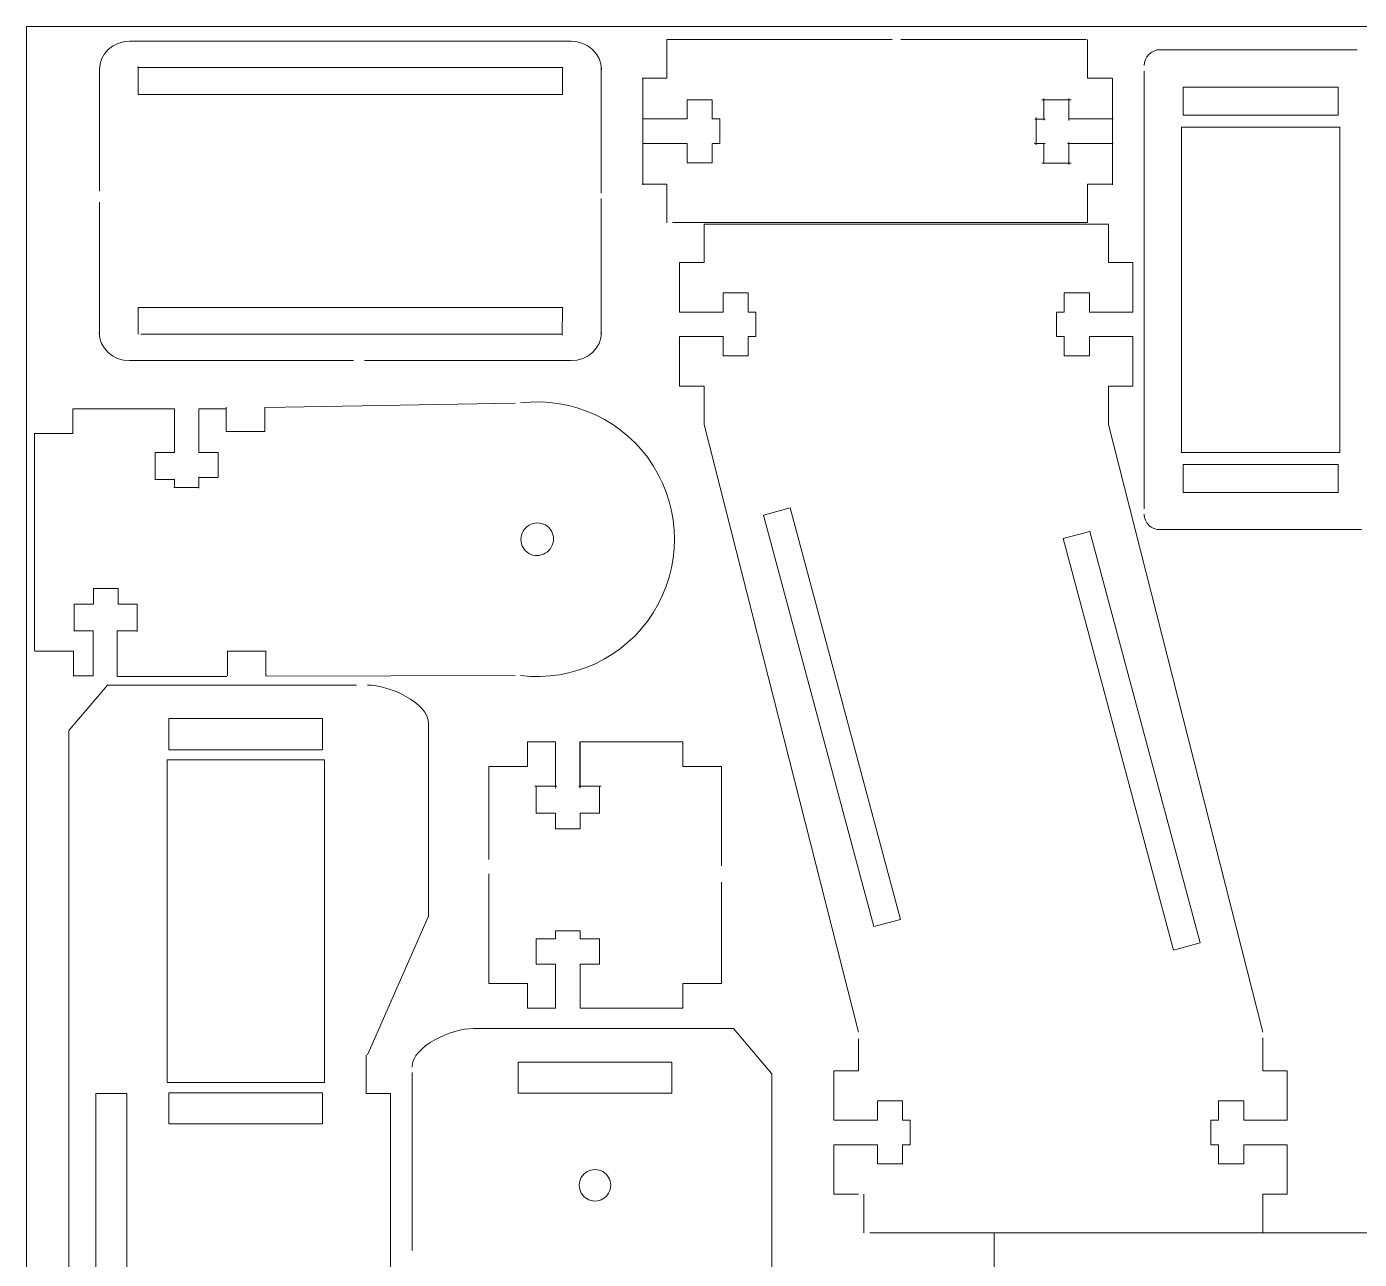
# Model space of a CAD drawing. Header units: centimetres. Extents: x -14.4 to 14.4, y -14.4 to 14.4.
# Drawn here: x -14.45 to 2.64, y -1.36 to 14.45 of the extents above; entities that cross this region are included whole.
import ezdxf

# ---------------------------------------------------------------- set-up
doc = ezdxf.new("R2010")
doc.units = ezdxf.units.CM
doc.header["$MEASUREMENT"] = 0
doc.layers.add('Ebene 1', color=7, linetype='Continuous')

msp = doc.modelspace()

# ---------------------------------------------------------------- linework, layer by layer
at = {"layer": 'Ebene 1', "lineweight": 9}
for points in [[(14.44708, 14.44997), (14.44708, 14.44997), (-14.44708, 14.44997), (-14.44708, 14.44997)], [(-14.44708, 14.44997), (-14.44708, 14.44997), (-14.44708, -14.44997), (-14.44708, -14.44997)], [(-13.12925, 14.26203), (-13.34432, 14.26203), (-13.5145, 14.10006), (-13.5145, 13.89934)], [(-7.46816, 14.26203), (-7.46816, 14.26203), (-13.12925, 14.26203), (-13.12925, 14.26203)], [(-7.07998, 13.89977), (-7.07998, 14.10046), (-7.25312, 14.26203), (-7.46816, 14.26203)], [(-6.24278, 14.28444), (-6.24278, 14.28444), (-3.35284, 14.28444), (-3.35284, 14.28444)], [(-6.24278, 13.78976), (-6.24278, 13.78976), (-6.24278, 14.28444), (-6.24278, 14.28444)], [(-3.24165, 14.28608), (-3.24165, 14.28608), (-0.86599, 14.28608), (-0.86599, 14.28608)], [(-0.84848, 14.28444), (-0.84848, 14.28444), (-0.84848, 13.78976), (-0.84848, 13.78976)], [(-0.12173, 13.95117), (-0.12173, 14.06134), (-0.03244, 14.15062), (0.07767, 14.15062)], [(0.04155, 14.15062), (0.04155, 14.15062), (2.60792, 14.15327), (2.60792, 14.15327)], [(-13.51357, 12.33986), (-13.51357, 12.33986), (-13.51357, 13.92413), (-13.51357, 13.92413)], [(-13.02563, 13.92413), (-13.02563, 13.92413), (-7.57894, 13.92413), (-7.57894, 13.92413)], [(-13.0182, 13.94042), (-13.0182, 13.94042), (-13.0182, 13.57897), (-13.0182, 13.57897)], [(-7.5792, 13.57897), (-7.5792, 13.57897), (-7.5792, 13.92413), (-7.5792, 13.92413)], [(-7.08383, 13.92413), (-7.08383, 13.92413), (-7.08383, 12.31615), (-7.08383, 12.31615)], [(-0.12173, 8.26426), (-0.12173, 8.26426), (-0.12173, 13.88081), (-0.12173, 13.88081)], [(-6.57033, 13.75654), (-6.57033, 13.75654), (-6.57033, 13.75654), (-6.57033, 13.75654)], [(-6.57033, 13.75654), (-6.57033, 13.75654), (-6.57033, 13.75654), (-6.57033, 13.75654)], [(-6.55686, 13.78976), (-6.55686, 13.78976), (-6.24278, 13.78976), (-6.24278, 13.78976)], [(-6.55033, 12.42275), (-6.55033, 12.42275), (-6.55033, 13.78976), (-6.55033, 13.78976)], [(-0.84848, 13.78976), (-0.84848, 13.78976), (-0.5344, 13.78976), (-0.5344, 13.78976)], [(-0.5279, 13.78976), (-0.5279, 13.78976), (-0.5279, 12.42275), (-0.5279, 12.42275)], [(2.36411, 13.67226), (2.36411, 13.67226), (0.37772, 13.67226), (0.37772, 13.67226)], [(0.37772, 13.67226), (0.37772, 13.67226), (0.37772, 13.31511), (0.37772, 13.31511)], [(2.36411, 13.31511), (2.36411, 13.31511), (2.36411, 13.67226), (2.36411, 13.67226)], [(-13.0182, 13.57897), (-13.0182, 13.57897), (-7.5792, 13.57897), (-7.5792, 13.57897)], [(-5.98157, 13.26606), (-5.98157, 13.26606), (-5.98157, 13.51339), (-5.98157, 13.51339)], [(-5.98157, 13.51339), (-5.98157, 13.51339), (-5.66009, 13.51339), (-5.66009, 13.51339)], [(-5.66009, 13.51339), (-5.66009, 13.51339), (-5.66009, 13.26606), (-5.66009, 13.26606)], [(-1.05894, 13.51288), (-1.05894, 13.51288), (-1.43322, 13.51288), (-1.43322, 13.51288)], [(-1.40819, 13.52955), (-1.40819, 13.52955), (-1.40819, 13.25149), (-1.40819, 13.25149)], [(-1.08621, 13.24731), (-1.08621, 13.24731), (-1.08621, 13.53009), (-1.08621, 13.53009)], [(-6.54938, 13.26606), (-6.54938, 13.26606), (-5.98157, 13.26606), (-5.98157, 13.26606)], [(-5.66009, 13.26606), (-5.66009, 13.26606), (-5.56118, 13.26606), (-5.56118, 13.26606)], [(-5.56118, 13.26606), (-5.56118, 13.26606), (-5.56118, 12.95192), (-5.56118, 12.95192)], [(-1.39259, 13.265), (-1.39259, 13.265), (-1.52327, 13.265), (-1.52327, 13.265)], [(-1.50767, 13.28273), (-1.50767, 13.28273), (-1.50767, 12.93476), (-1.50767, 12.93476)], [(-0.5184, 13.26606), (-0.5184, 13.26606), (-1.08621, 13.26606), (-1.08621, 13.26606)], [(2.38728, 13.16036), (2.38728, 13.16036), (0.35452, 13.16036), (0.35452, 13.16036)], [(0.35452, 13.16036), (0.35452, 13.16036), (0.35452, 8.98971), (0.35452, 8.98971)], [(0.37772, 13.31511), (0.37772, 13.31511), (2.36411, 13.31511), (2.36411, 13.31511)], [(2.38728, 8.98971), (2.38728, 8.98971), (2.38728, 13.16036), (2.38728, 13.16036)], [(-5.98157, 12.95192), (-5.98157, 12.95192), (-6.54938, 12.95192), (-6.54938, 12.95192)], [(-5.98157, 12.70458), (-5.98157, 12.70458), (-5.98157, 12.95192), (-5.98157, 12.95192)], [(-5.56118, 12.95192), (-5.56118, 12.95192), (-5.66009, 12.95192), (-5.66009, 12.95192)], [(-5.66009, 12.95192), (-5.66009, 12.95192), (-5.66009, 12.70458), (-5.66009, 12.70458)], [(-1.52638, 12.95192), (-1.52638, 12.95192), (-1.39207, 12.94928), (-1.39207, 12.94928)], [(-1.4077, 12.95192), (-1.4077, 12.95192), (-1.4077, 12.70458), (-1.4077, 12.70458)], [(-1.10337, 12.95192), (-1.10337, 12.95192), (-0.5184, 12.95192), (-0.5184, 12.95192)], [(-1.08671, 12.6822), (-1.08671, 12.6822), (-1.08671, 12.96703), (-1.08671, 12.96703)], [(-5.66009, 12.70458), (-5.66009, 12.70458), (-5.98157, 12.70458), (-5.98157, 12.70458)], [(-1.43337, 12.69936), (-1.43337, 12.69936), (-1.05912, 12.69936), (-1.05912, 12.69936)], [(-6.24278, 12.42823), (-6.24278, 12.42823), (-6.55686, 12.42823), (-6.55686, 12.42823)], [(-6.24278, 11.93353), (-6.24278, 11.93353), (-6.24278, 12.42823), (-6.24278, 12.42823)], [(-0.5344, 12.42823), (-0.5344, 12.42823), (-0.84848, 12.42823), (-0.84848, 12.42823)], [(-0.84848, 12.42823), (-0.84848, 12.42823), (-0.84848, 11.93353), (-0.84848, 11.93353)], [(-13.51357, 10.50452), (-13.51357, 10.50452), (-13.51357, 12.19913), (-13.51357, 12.19913)], [(-7.08383, 12.24577), (-7.08383, 12.24577), (-7.08383, 10.50452), (-7.08383, 10.50452)], [(-0.84848, 11.93814), (-0.84848, 11.93814), (-6.16926, 11.93814), (-6.16926, 11.93814)], [(-5.76384, 11.42337), (-5.76384, 11.42337), (-5.76384, 11.9181), (-5.76384, 11.9181)], [(-5.76384, 11.9181), (-5.76384, 11.9181), (-0.58066, 11.9181), (-0.58066, 11.9181)], [(-0.58066, 11.9181), (-0.58066, 11.9181), (-0.58066, 11.42337), (-0.58066, 11.42337)], [(-6.07789, 10.78901), (-6.07789, 10.78901), (-6.07789, 11.42337), (-6.07789, 11.42337)], [(-6.07789, 11.42337), (-6.07789, 11.42337), (-5.76384, 11.42337), (-5.76384, 11.42337)], [(-0.58066, 11.42337), (-0.58066, 11.42337), (-0.26661, 11.42337), (-0.26661, 11.42337)], [(-0.26661, 11.42337), (-0.26661, 11.42337), (-0.26661, 10.78901), (-0.26661, 10.78901)], [(-5.19791, 11.03633), (-5.19791, 11.03633), (-5.51939, 11.03633), (-5.51939, 11.03633)], [(-5.51939, 11.03633), (-5.51939, 11.03633), (-5.51939, 10.78901), (-5.51939, 10.78901)], [(-5.19791, 10.78901), (-5.19791, 10.78901), (-5.19791, 11.03633), (-5.19791, 11.03633)], [(-0.82508, 11.03633), (-0.82508, 11.03633), (-1.14656, 11.03633), (-1.14656, 11.03633)], [(-1.14656, 11.03633), (-1.14656, 11.03633), (-1.14656, 10.78901), (-1.14656, 10.78901)], [(-0.82508, 10.78901), (-0.82508, 10.78901), (-0.82508, 11.03633), (-0.82508, 11.03633)], [(-13.0182, 10.84972), (-13.0182, 10.84972), (-13.0182, 10.50452), (-13.0182, 10.50452)], [(-7.5792, 10.84972), (-7.5792, 10.84972), (-13.0182, 10.84972), (-13.0182, 10.84972)], [(-7.58395, 10.49158), (-7.58395, 10.49158), (-7.57919, 10.84972), (-7.57919, 10.84972)], [(-5.51939, 10.78901), (-5.51939, 10.78901), (-6.07789, 10.78901), (-6.07789, 10.78901)], [(-5.09899, 10.78901), (-5.09899, 10.78901), (-5.19791, 10.78901), (-5.19791, 10.78901)], [(-5.09899, 10.47486), (-5.09899, 10.47486), (-5.09899, 10.78901), (-5.09899, 10.78901)], [(-1.14656, 10.78901), (-1.14656, 10.78901), (-1.2455, 10.78901), (-1.2455, 10.78901)], [(-1.2455, 10.78901), (-1.2455, 10.78901), (-1.2455, 10.47486), (-1.2455, 10.47486)], [(-0.26661, 10.78901), (-0.26661, 10.78901), (-0.82508, 10.78901), (-0.82508, 10.78901)], [(-13.51743, 10.52893), (-13.51743, 10.32822), (-13.34432, 10.16665), (-13.12925, 10.16665)], [(-7.57894, 10.50452), (-7.57894, 10.50452), (-12.98549, 10.50452), (-12.98549, 10.50452)], [(-7.46816, 10.16665), (-7.25312, 10.16665), (-7.07998, 10.32822), (-7.07998, 10.52893)], [(-6.07789, 9.84047), (-6.07789, 9.84047), (-6.07789, 10.47486), (-6.07789, 10.47486)], [(-6.07789, 10.47486), (-6.07789, 10.47486), (-5.51939, 10.47486), (-5.51939, 10.47486)], [(-5.51939, 10.47486), (-5.51939, 10.47486), (-5.51939, 10.22752), (-5.51939, 10.22752)], [(-5.19791, 10.22752), (-5.19791, 10.22752), (-5.19791, 10.47486), (-5.19791, 10.47486)], [(-5.19791, 10.47486), (-5.19791, 10.47486), (-5.09899, 10.47486), (-5.09899, 10.47486)], [(-1.2455, 10.47486), (-1.2455, 10.47486), (-1.14656, 10.47486), (-1.14656, 10.47486)], [(-1.14656, 10.47486), (-1.14656, 10.47486), (-1.14656, 10.22752), (-1.14656, 10.22752)], [(-0.82508, 10.22752), (-0.82508, 10.22752), (-0.82508, 10.47486), (-0.82508, 10.47486)], [(-0.82508, 10.47486), (-0.82508, 10.47486), (-0.26661, 10.47486), (-0.26661, 10.47486)], [(-0.26661, 10.47486), (-0.26661, 10.47486), (-0.26661, 9.84047), (-0.26661, 9.84047)], [(-13.12925, 10.16665), (-13.12925, 10.16665), (-10.25571, 10.16665), (-10.25571, 10.16665)], [(-10.11501, 10.16665), (-10.11501, 10.16665), (-7.46816, 10.16665), (-7.46816, 10.16665)], [(-5.51939, 10.22752), (-5.51939, 10.22752), (-5.19791, 10.22752), (-5.19791, 10.22752)], [(-1.14656, 10.22752), (-1.14656, 10.22752), (-0.82508, 10.22752), (-0.82508, 10.22752)], [(-5.76384, 9.84047), (-5.76384, 9.84047), (-6.07789, 9.84047), (-6.07789, 9.84047)], [(-5.76384, 9.34577), (-5.76384, 9.34577), (-5.76384, 9.84047), (-5.76384, 9.84047)], [(-0.26661, 9.84047), (-0.26661, 9.84047), (-0.58066, 9.84047), (-0.58066, 9.84047)], [(-0.58066, 9.84047), (-0.58066, 9.84047), (-0.58066, 9.34577), (-0.58066, 9.34577)], [(-11.88962, 9.57188), (-11.88962, 9.57188), (-11.88962, 9.25773), (-11.88962, 9.25773)], [(-11.39502, 9.25773), (-11.39502, 9.25773), (-11.39502, 9.57188), (-11.39502, 9.57188)], [(-11.37979, 9.56596), (-11.37979, 9.56596), (-8.18501, 9.62081), (-8.18501, 9.62081)], [(-8.11626, 9.62442), (-7.44092, 9.70702), (-6.77835, 9.3931), (-6.41456, 8.81806)], [(-13.85682, 9.23311), (-13.85682, 9.23311), (-13.85682, 9.54726), (-13.85682, 9.54726)], [(-13.85682, 9.54726), (-13.85682, 9.54726), (-12.55277, 9.54726), (-12.55277, 9.54726)], [(-12.55277, 9.54726), (-12.55277, 9.54726), (-12.55277, 8.98865), (-12.55277, 8.98865)], [(-12.23871, 8.98865), (-12.23871, 8.98865), (-12.23871, 9.54726), (-12.23871, 9.54726)], [(-12.23871, 9.54726), (-12.23871, 9.54726), (-11.88428, 9.54726), (-11.88428, 9.54726)], [(-14.35151, 9.23311), (-14.35151, 9.23311), (-13.85682, 9.23311), (-13.85682, 9.23311)], [(-14.34616, 6.44006), (-14.34616, 6.44006), (-14.34616, 9.23311), (-14.34616, 9.23311)], [(-11.88962, 9.25773), (-11.88962, 9.25773), (-11.39502, 9.25773), (-11.39502, 9.25773)], [(-3.78542, 1.55541), (-3.78542, 1.55541), (-5.76384, 9.34577), (-5.76384, 9.34577)], [(-0.58066, 9.34577), (-0.58066, 9.34577), (1.39772, 1.55541), (1.39772, 1.55541)], [(-12.80005, 8.98865), (-12.80005, 8.98865), (-12.80005, 8.63677), (-12.80005, 8.63677)], [(-12.80005, 8.98865), (-12.80005, 8.98865), (-12.55274, 8.98865), (-12.55274, 8.98865)], [(-11.99141, 8.98865), (-11.99141, 8.98865), (-12.23871, 8.98865), (-12.23871, 8.98865)], [(-11.99141, 8.6671), (-11.99141, 8.6671), (-11.99141, 8.98865), (-11.99141, 8.98865)], [(0.35452, 8.98971), (0.35452, 8.98971), (2.38728, 8.98971), (2.38728, 8.98971)], [(-6.41456, 8.81806), (-6.0507, 8.24293), (-6.0507, 7.5097), (-6.41456, 6.93466)], [(2.36411, 8.83498), (2.36411, 8.83498), (0.37772, 8.83498), (0.37772, 8.83498)], [(0.37772, 8.83498), (0.37772, 8.83498), (0.37772, 8.47781), (0.37772, 8.47781)], [(2.36411, 8.47781), (2.36411, 8.47781), (2.36411, 8.83498), (2.36411, 8.83498)], [(-12.54743, 8.64164), (-12.54743, 8.64164), (-12.79472, 8.64164), (-12.79472, 8.64164)], [(-12.55173, 8.64503), (-12.55173, 8.64503), (-12.55173, 8.54491), (-12.55173, 8.54491)], [(-12.24125, 8.53173), (-12.24125, 8.53173), (-12.24125, 8.67512), (-12.24125, 8.67512)], [(-12.23871, 8.6671), (-12.23871, 8.6671), (-11.99141, 8.6671), (-11.99141, 8.6671)], [(-12.23871, 8.6671), (-12.23871, 8.6671), (-11.99141, 8.6671), (-11.99141, 8.6671)], [(-12.55941, 8.54049), (-12.55941, 8.54049), (-12.24533, 8.54049), (-12.24533, 8.54049)], [(0.37772, 8.47781), (0.37772, 8.47781), (2.36411, 8.47781), (2.36411, 8.47781)], [(-5.00286, 8.18561), (-5.00286, 8.18561), (-4.6584, 8.27793), (-4.6584, 8.27793)], [(-4.6584, 8.27793), (-4.6584, 8.27793), (-3.24486, 3.00143), (-3.24486, 3.00143)], [(-8.00597, 8.05646), (-8.07106, 8.01828), (-8.11136, 7.94863), (-8.11184, 7.87385)], [(-7.79659, 8.05896), (-7.86121, 8.09571), (-7.94102, 8.09462), (-8.00597, 8.05632)], [(-7.69311, 7.87889), (-7.69311, 7.9538), (-7.73212, 8.02236), (-7.79659, 8.05896)], [(-3.58933, 2.90914), (-3.58933, 2.90914), (-5.00286, 8.18561), (-5.00286, 8.18561)], [(-0.06333, 8.05786), (-0.1007, 8.09525), (-0.12173, 8.14599), (-0.12173, 8.19889)], [(0.07767, 7.99944), (0.02478, 7.99944), (-0.02595, 8.02035), (-0.06333, 8.05786)], [(-8.11184, 7.87385), (-8.11184, 7.79895), (-8.07284, 7.73036), (-8.00825, 7.69375)], [(-8.11184, 7.87385), (-8.11184, 7.87385), (-8.11184, 7.87385), (-8.11184, 7.87385)], [(-8.11184, 7.87385), (-8.11184, 7.87385), (-8.11184, 7.87385), (-8.11184, 7.87385)], [(-7.79888, 7.69626), (-7.73392, 7.73443), (-7.69359, 7.80411), (-7.69311, 7.87889)], [(-1.16132, 7.88472), (-1.16132, 7.88472), (-0.81688, 7.97704), (-0.81688, 7.97704)], [(0.25222, 2.60822), (0.25222, 2.60822), (-1.16132, 7.88472), (-1.16132, 7.88472)], [(-0.81688, 7.97704), (-0.81688, 7.97704), (0.59666, 2.70054), (0.59666, 2.70054)], [(2.66414, 7.99944), (2.66414, 7.99944), (0.07767, 7.99944), (0.07767, 7.99944)], [(-8.00825, 7.69375), (-7.94378, 7.65703), (-7.86396, 7.65809), (-7.79888, 7.69639)], [(-13.27537, 7.24277), (-13.27537, 7.24277), (-13.58945, 7.24277), (-13.58945, 7.24277)], [(-13.58945, 7.24277), (-13.58945, 7.24277), (-13.58945, 7.04488), (-13.58945, 7.04488)], [(-13.27537, 7.04488), (-13.27537, 7.04488), (-13.27537, 7.24277), (-13.27537, 7.24277)], [(-13.58945, 7.04488), (-13.58945, 7.04488), (-13.83675, 7.04488), (-13.83675, 7.04488)], [(-13.83675, 7.04488), (-13.83675, 7.04488), (-13.83675, 6.70713), (-13.83675, 6.70713)], [(-13.02806, 7.04488), (-13.02806, 7.04488), (-13.27537, 7.04488), (-13.27537, 7.04488)], [(-13.02978, 7.04967), (-13.02978, 7.04967), (-13.02978, 6.69391), (-13.02978, 6.69391)], [(-6.41456, 6.93466), (-6.77835, 6.35952), (-7.44092, 6.04559), (-8.11626, 6.12823)], [(-13.59637, 6.70241), (-13.59637, 6.70241), (-13.84047, 6.70241), (-13.84047, 6.70241)], [(-13.59637, 6.13449), (-13.59637, 6.13449), (-13.59637, 6.70241), (-13.59637, 6.70241)], [(-13.02977, 6.70294), (-13.02977, 6.70294), (-13.29024, 6.70294), (-13.29024, 6.70294)], [(-13.28518, 6.70175), (-13.28518, 6.70175), (-13.28518, 6.11664), (-13.28518, 6.11664)], [(-13.84494, 6.44006), (-13.84494, 6.44006), (-14.33962, 6.44006), (-14.33962, 6.44006)], [(-13.84494, 6.12591), (-13.84494, 6.12591), (-13.84494, 6.44006), (-13.84494, 6.44006)], [(-11.37783, 6.44006), (-11.37783, 6.44006), (-11.87241, 6.44006), (-11.87241, 6.44006)], [(-11.87241, 6.44006), (-11.87241, 6.44006), (-11.87241, 6.12591), (-11.87241, 6.12591)], [(-11.38048, 6.1187), (-11.38048, 6.1187), (-11.38048, 6.43284), (-11.38048, 6.43284)], [(-13.90712, 5.4255), (-13.90712, 5.4255), (-13.41255, 6.00646), (-13.41255, 6.00646)], [(-13.58945, 6.12591), (-13.58945, 6.12591), (-13.84494, 6.12591), (-13.84494, 6.12591)], [(-13.41255, 6.00646), (-13.41255, 6.00646), (-10.21918, 6.00646), (-10.21918, 6.00646)], [(-11.88222, 6.11664), (-11.88222, 6.11664), (-13.28518, 6.11664), (-13.28518, 6.11664)], [(-8.18656, 6.12823), (-8.18656, 6.12823), (-11.37446, 6.1187), (-11.37446, 6.1187)], [(-10.07849, 6.00646), (-9.80537, 6.00646), (-9.29593, 5.78506), (-9.29593, 5.51179)], [(-12.62436, 5.17736), (-12.62436, 5.17736), (-12.62436, 5.57619), (-12.62436, 5.57619)], [(-12.62436, 5.57619), (-12.62436, 5.57619), (-10.65335, 5.57619), (-10.65335, 5.57619)], [(-10.65335, 5.57619), (-10.65335, 5.57619), (-10.65335, 5.17736), (-10.65335, 5.17736)], [(-9.29593, 5.51179), (-9.29593, 5.51179), (-9.29593, 3.04414), (-9.29593, 3.04414)], [(-13.90712, -5.16781), (-13.90712, -5.16781), (-13.90712, 5.4255), (-13.90712, 5.4255)], [(-10.65335, 5.17736), (-10.65335, 5.17736), (-12.62436, 5.17736), (-12.62436, 5.17736)], [(-8.02531, 4.96085), (-8.02531, 4.96085), (-8.02531, 5.27747), (-8.02531, 5.27747)], [(-8.02531, 5.27747), (-8.02531, 5.27747), (-7.66807, 5.27747), (-7.66807, 5.27747)], [(-7.66807, 5.27747), (-7.66807, 5.27747), (-7.66807, 4.68617), (-7.66807, 4.68617)], [(-7.66807, 5.27747), (-7.66807, 5.27747), (-7.66807, 4.70958), (-7.66807, 4.70958)], [(-7.35402, 4.69238), (-7.35402, 4.69238), (-7.35402, 5.27747), (-7.35402, 5.27747)], [(-6.99678, 5.27747), (-6.99678, 5.27747), (-7.35402, 5.27747), (-7.35402, 5.27747)], [(-7.3515, 4.68617), (-7.3515, 4.68617), (-7.3515, 5.27747), (-7.3515, 5.27747)], [(-7.3515, 5.27747), (-7.3515, 5.27747), (-6.03709, 5.27747), (-6.03709, 5.27747)], [(-6.03709, 5.27747), (-6.03709, 5.27747), (-6.03709, 4.96085), (-6.03709, 4.96085)], [(-12.64724, 0.90824), (-12.64724, 0.90824), (-12.64724, 5.04607), (-12.64724, 5.04607)], [(-12.64724, 5.04607), (-12.64724, 5.04607), (-10.63048, 5.04607), (-10.63048, 5.04607)], [(-10.63048, 5.04607), (-10.63048, 5.04607), (-10.63048, 0.90824), (-10.63048, 0.90824)], [(-8.52386, 3.76897), (-8.52386, 3.76897), (-8.52386, 4.96085), (-8.52386, 4.96085)], [(-8.52386, 4.96085), (-8.52386, 4.96085), (-8.02531, 4.96085), (-8.02531, 4.96085)], [(-6.03709, 4.96085), (-6.03709, 4.96085), (-5.53854, 4.96085), (-5.53854, 4.96085)], [(-5.53854, 4.96085), (-5.53854, 4.96085), (-5.53854, 3.68993), (-5.53854, 3.68993)], [(-7.64932, 4.70958), (-7.64932, 4.70958), (-7.93204, 4.70958), (-7.93204, 4.70958)], [(-7.91733, 4.71244), (-7.91733, 4.71244), (-7.91733, 4.36205), (-7.91733, 4.36205)], [(-7.08431, 4.70904), (-7.08431, 4.70904), (-7.36911, 4.70904), (-7.36911, 4.70904)], [(-7.10225, 4.36205), (-7.10225, 4.36205), (-7.10225, 4.71068), (-7.10225, 4.71068)], [(-7.91733, 4.36205), (-7.91733, 4.36205), (-7.66807, 4.36205), (-7.66807, 4.36205)], [(-7.66807, 4.36205), (-7.66807, 4.36205), (-7.66807, 4.1626), (-7.66807, 4.1626)], [(-7.3515, 4.1626), (-7.3515, 4.1626), (-7.3515, 4.36205), (-7.3515, 4.36205)], [(-7.3515, 4.36205), (-7.3515, 4.36205), (-7.10225, 4.36205), (-7.10225, 4.36205)], [(-7.66807, 4.1626), (-7.66807, 4.1626), (-7.3515, 4.1626), (-7.3515, 4.1626)], [(-8.52386, 2.17862), (-8.52386, 2.17862), (-8.52386, 3.58456), (-8.52386, 3.58456)], [(-5.53854, 3.47919), (-5.53854, 3.47919), (-5.53854, 2.17862), (-5.53854, 2.17862)], [(-9.29593, 3.04414), (-9.29593, 3.04414), (-10.07849, 1.26325), (-10.07849, 1.26325)], [(-3.24486, 3.00143), (-3.24486, 3.00143), (-3.58933, 2.90914), (-3.58933, 2.90914)], [(-7.66807, 2.75301), (-7.66807, 2.75301), (-7.91733, 2.75301), (-7.91733, 2.75301)], [(-7.91733, 2.75301), (-7.91733, 2.75301), (-7.91733, 2.42891), (-7.91733, 2.42891)], [(-7.3515, 2.85274), (-7.3515, 2.85274), (-7.66807, 2.85274), (-7.66807, 2.85274)], [(-7.66807, 2.85274), (-7.66807, 2.85274), (-7.66807, 2.75301), (-7.66807, 2.75301)], [(-7.3515, 2.75301), (-7.3515, 2.75301), (-7.3515, 2.85274), (-7.3515, 2.85274)], [(-7.10225, 2.75301), (-7.10225, 2.75301), (-7.3515, 2.75301), (-7.3515, 2.75301)], [(-7.10225, 2.42891), (-7.10225, 2.42891), (-7.10225, 2.75301), (-7.10225, 2.75301)], [(0.59666, 2.70054), (0.59666, 2.70054), (0.25222, 2.60822), (0.25222, 2.60822)], [(-7.91733, 2.42891), (-7.91733, 2.42891), (-7.66807, 2.42891), (-7.66807, 2.42891)], [(-7.66807, 2.42891), (-7.66807, 2.42891), (-7.66807, 1.86198), (-7.66807, 1.86198)], [(-7.3515, 1.86198), (-7.3515, 1.86198), (-7.3515, 2.42891), (-7.3515, 2.42891)], [(-7.3515, 2.42891), (-7.3515, 2.42891), (-7.10225, 2.42891), (-7.10225, 2.42891)], [(-8.02531, 2.17862), (-8.02531, 2.17862), (-8.52386, 2.17862), (-8.52386, 2.17862)], [(-8.02531, 1.86198), (-8.02531, 1.86198), (-8.02531, 2.17862), (-8.02531, 2.17862)], [(-5.53854, 2.17862), (-5.53854, 2.17862), (-6.03709, 2.17862), (-6.03709, 2.17862)], [(-6.03709, 2.17862), (-6.03709, 2.17862), (-6.03709, 1.86198), (-6.03709, 1.86198)], [(-7.66807, 1.86198), (-7.66807, 1.86198), (-8.02531, 1.86198), (-8.02531, 1.86198)], [(-6.03709, 1.86198), (-6.03709, 1.86198), (-7.3515, 1.86198), (-7.3515, 1.86198)], [(-8.72254, 1.60136), (-8.99569, 1.60136), (-9.50509, 1.37993), (-9.50509, 1.10668)], [(-8.72254, 1.60136), (-8.72254, 1.60136), (-5.38851, 1.60136), (-5.38851, 1.60136)], [(-5.38851, 1.60136), (-5.38851, 1.60136), (-4.8939, 1.02039), (-4.8939, 1.02039)], [(-3.78542, 1.06071), (-3.78542, 1.06071), (-3.78542, 1.46772), (-3.78542, 1.46772)], [(1.39772, 1.48092), (1.39772, 1.48092), (1.39772, 1.06071), (1.39772, 1.06071)], [(-10.09607, 0.76855), (-10.09607, 0.76855), (-10.09607, 1.26325), (-10.09607, 1.26325)], [(-9.50509, 1.03628), (-9.50509, 1.03628), (-9.50509, -1.24452), (-9.50509, -1.24452)], [(-8.1477, 1.1711), (-8.1477, 1.1711), (-8.1477, 0.77225), (-8.1477, 0.77225)], [(-6.17669, 1.1711), (-6.17669, 1.1711), (-8.1477, 1.1711), (-8.1477, 1.1711)], [(-6.17669, 0.77225), (-6.17669, 0.77225), (-6.17669, 1.1711), (-6.17669, 1.1711)], [(-4.0995, 0.42634), (-4.0995, 0.42634), (-4.0995, 1.06071), (-4.0995, 1.06071)], [(-4.0995, 1.06071), (-4.0995, 1.06071), (-3.78542, 1.06071), (-3.78542, 1.06071)], [(1.39772, 1.06071), (1.39772, 1.06071), (1.7118, 1.06071), (1.7118, 1.06071)], [(1.7118, 1.06071), (1.7118, 1.06071), (1.7118, 0.42634), (1.7118, 0.42634)], [(-10.63048, 0.90824), (-10.63048, 0.90824), (-12.64724, 0.90824), (-12.64724, 0.90824)], [(-4.8939, 1.02039), (-4.8939, 1.02039), (-4.8939, -9.57291), (-4.8939, -9.57291)], [(-13.5604, 0.76734), (-13.5604, 0.76734), (-13.16162, 0.76734), (-13.16162, 0.76734)], [(-13.5604, -4.67186), (-13.5604, -4.67186), (-13.5604, 0.76734), (-13.5604, 0.76734)], [(-13.16162, 0.76734), (-13.16162, 0.76734), (-13.16162, -4.67186), (-13.16162, -4.67186)], [(-12.62436, 0.37822), (-12.62436, 0.37822), (-12.62436, 0.77709), (-12.62436, 0.77709)], [(-12.62436, 0.77709), (-12.62436, 0.77709), (-10.65335, 0.77709), (-10.65335, 0.77709)], [(-10.65335, 0.77709), (-10.65335, 0.77709), (-10.65335, 0.37822), (-10.65335, 0.37822)], [(-9.78202, 0.76855), (-9.78202, 0.76855), (-10.09607, 0.76855), (-10.09607, 0.76855)], [(-9.78202, -1.79517), (-9.78202, -1.79517), (-9.78202, 0.76855), (-9.78202, 0.76855)], [(-8.1477, 0.77225), (-8.1477, 0.77225), (-6.17669, 0.77225), (-6.17669, 0.77225)], [(-3.21953, 0.67366), (-3.21953, 0.67366), (-3.54101, 0.67366), (-3.54101, 0.67366)], [(-3.54101, 0.67366), (-3.54101, 0.67366), (-3.54101, 0.42634), (-3.54101, 0.42634)], [(-3.21953, 0.42634), (-3.21953, 0.42634), (-3.21953, 0.67366), (-3.21953, 0.67366)], [(1.15328, 0.67366), (1.15328, 0.67366), (0.83179, 0.67366), (0.83179, 0.67366)], [(0.83179, 0.67366), (0.83179, 0.67366), (0.83179, 0.42634), (0.83179, 0.42634)], [(1.15328, 0.42634), (1.15328, 0.42634), (1.15328, 0.67366), (1.15328, 0.67366)], [(-10.65335, 0.37822), (-10.65335, 0.37822), (-12.62436, 0.37822), (-12.62436, 0.37822)], [(-3.54101, 0.42634), (-3.54101, 0.42634), (-4.0995, 0.42634), (-4.0995, 0.42634)], [(-3.12061, 0.42634), (-3.12061, 0.42634), (-3.21953, 0.42634), (-3.21953, 0.42634)], [(-3.12061, 0.1122), (-3.12061, 0.1122), (-3.12061, 0.42634), (-3.12061, 0.42634)], [(0.83179, 0.42634), (0.83179, 0.42634), (0.73289, 0.42634), (0.73289, 0.42634)], [(0.73289, 0.42634), (0.73289, 0.42634), (0.73289, 0.1122), (0.73289, 0.1122)], [(1.7118, 0.42634), (1.7118, 0.42634), (1.15328, 0.42634), (1.15328, 0.42634)], [(-4.0995, -0.52228), (-4.0995, -0.52228), (-4.0995, 0.1122), (-4.0995, 0.1122)], [(-4.0995, 0.1122), (-4.0995, 0.1122), (-3.54101, 0.1122), (-3.54101, 0.1122)], [(-3.54101, 0.1122), (-3.54101, 0.1122), (-3.54101, -0.13516), (-3.54101, -0.13516)], [(-3.21953, -0.13516), (-3.21953, -0.13516), (-3.21953, 0.1122), (-3.21953, 0.1122)], [(-3.21953, 0.1122), (-3.21953, 0.1122), (-3.12061, 0.1122), (-3.12061, 0.1122)], [(0.73289, 0.1122), (0.73289, 0.1122), (0.83179, 0.1122), (0.83179, 0.1122)], [(0.83179, 0.1122), (0.83179, 0.1122), (0.83179, -0.13516), (0.83179, -0.13516)], [(1.15328, -0.13516), (1.15328, -0.13516), (1.15328, 0.1122), (1.15328, 0.1122)], [(1.15328, 0.1122), (1.15328, 0.1122), (1.7118, 0.1122), (1.7118, 0.1122)], [(1.7118, 0.1122), (1.7118, 0.1122), (1.7118, -0.52228), (1.7118, -0.52228)], [(-3.54101, -0.13516), (-3.54101, -0.13516), (-3.21953, -0.13516), (-3.21953, -0.13516)], [(0.83179, -0.13516), (0.83179, -0.13516), (1.15328, -0.13516), (1.15328, -0.13516)], [(-7.33693, -0.50971), (-7.37295, -0.44726), (-7.37295, -0.37029), (-7.33693, -0.30788)], [(-7.33693, -0.30788), (-7.30083, -0.24543), (-7.23426, -0.20695), (-7.16212, -0.20695)], [(-7.16212, -0.20695), (-7.09002, -0.20695), (-7.02346, -0.24543), (-6.98737, -0.30788)], [(-6.98737, -0.30788), (-6.95137, -0.37029), (-6.95137, -0.44726), (-6.98737, -0.50971)], [(-7.16212, -0.6106), (-7.23426, -0.6106), (-7.30083, -0.57211), (-7.33693, -0.50971)], [(-6.98737, -0.50971), (-7.02346, -0.57211), (-7.09002, -0.6106), (-7.16212, -0.6106)], [(-3.78542, -0.52228), (-3.78542, -0.52228), (-4.0995, -0.52228), (-4.0995, -0.52228)], [(-3.71507, -1.01698), (-3.71507, -1.01698), (-3.71507, -0.52228), (-3.71507, -0.52228)], [(1.7118, -0.52228), (1.7118, -0.52228), (1.39772, -0.52228), (1.39772, -0.52228)], [(1.39772, -0.52228), (1.39772, -0.52228), (1.39772, -1.01698), (1.39772, -1.01698)], [(1.39772, -1.01698), (1.39772, -1.01698), (-3.63857, -1.01698), (-3.63857, -1.01698)], [(3.13884, -1.017), (3.13884, -1.017), (-2.04434, -1.017), (-2.04434, -1.017)], [(-2.04434, -1.017), (-2.04434, -1.017), (-2.04434, -1.51172), (-2.04434, -1.51172)]]:
    msp.add_open_spline(points, degree=3, dxfattribs=at)

doc.saveas('drawing.dxf')
